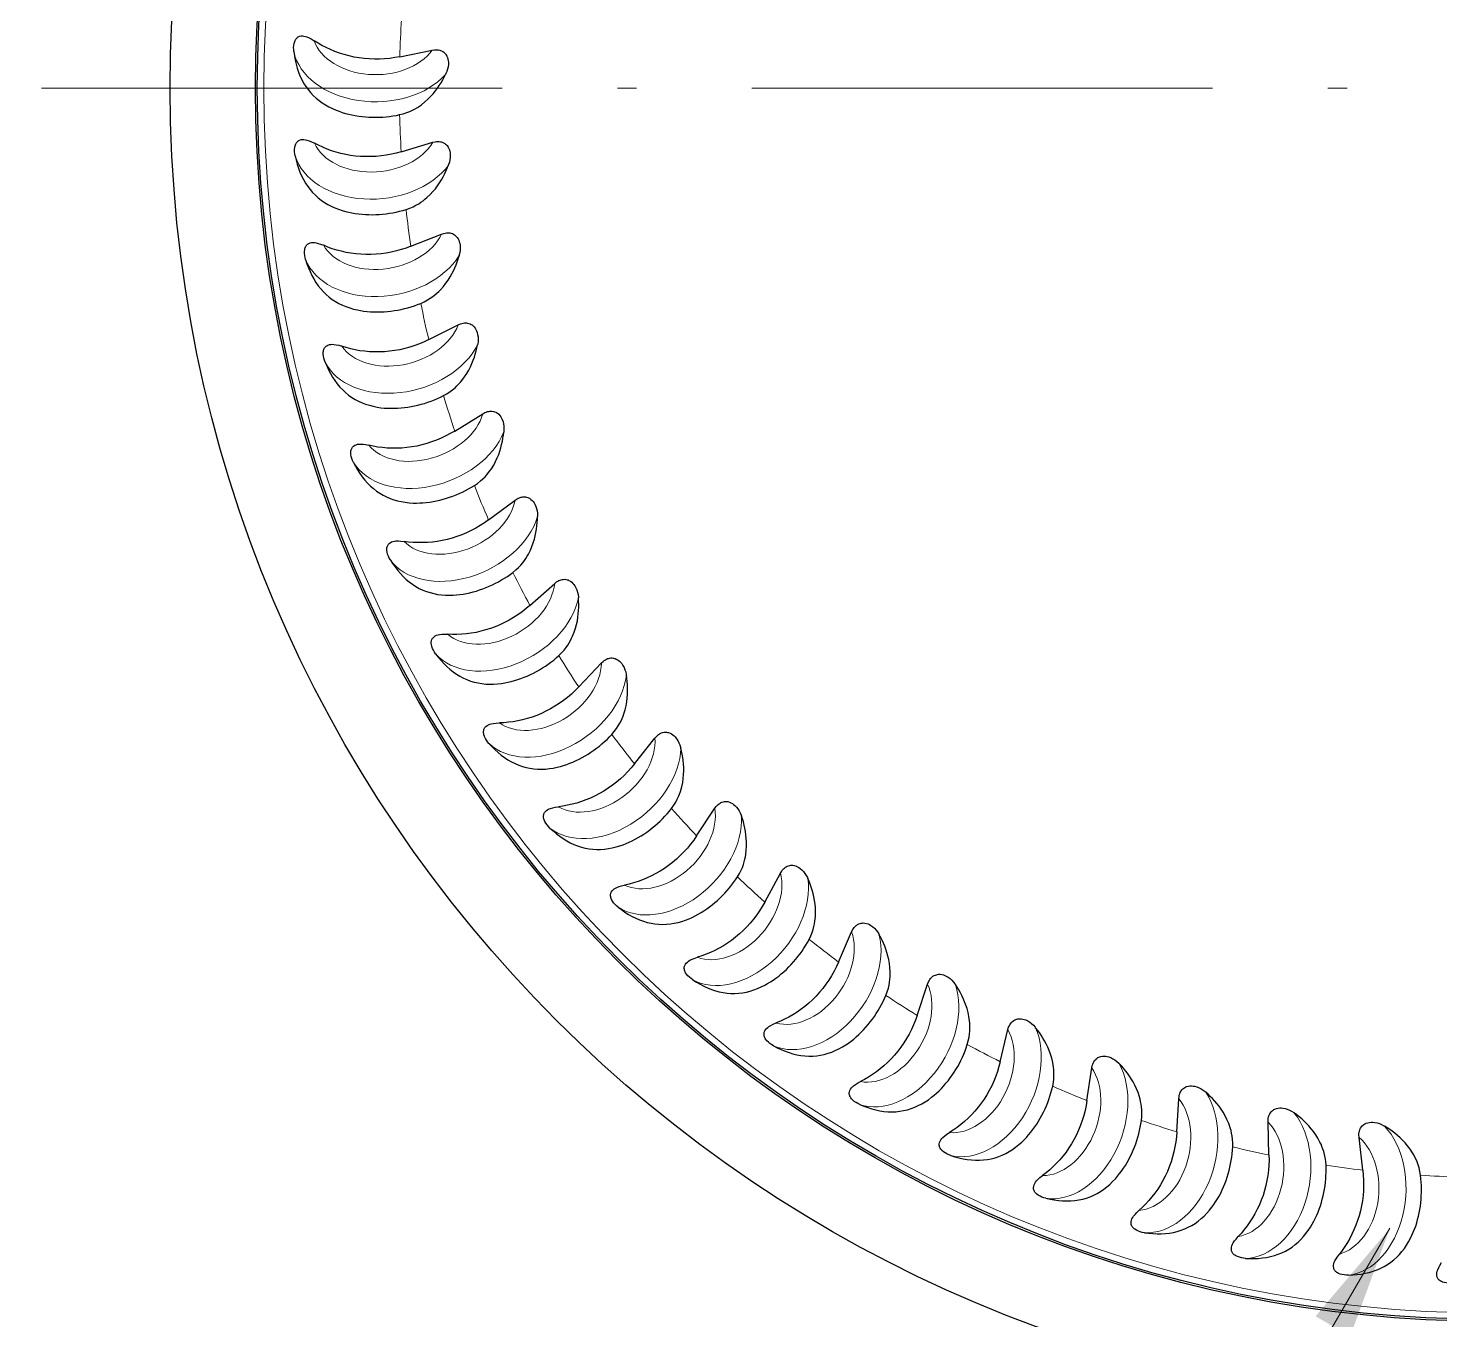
# Model space of a CAD drawing. Extents: x 0 to 297, y 0 to 420.
# Drawn here: x 62.6 to 99.36, y 36.94 to 70.6 of the extents above; entities that cross this region are included whole.
import ezdxf

# ---------------------------------------------------------------- set-up
doc = ezdxf.new("R2010")
doc.units = 0
doc.linetypes.add('DASHDOT', pattern=[18.5, 12, -3, 0.5, -3])

msp = doc.modelspace()

# ---------------------------------------------------------------- linework, layer by layer
at = {"lineweight": 30, "ltscale": 0.021487}
for p, q in [((72.279, 69.854), (73.121, 70.026)), ((72.315, 67.378), (73.139, 67.623)), ((72.567, 64.915), (73.367, 65.23)), ((73.033, 62.483), (73.802, 62.867)), ((73.709, 60.101), (74.442, 60.551)), ((74.59, 57.787), (75.281, 58.299)), ((75.669, 55.558), (76.313, 56.129)), ((76.939, 53.433), (77.53, 54.057)), ((78.389, 51.425), (78.923, 52.099)), ((80.008, 49.552), (80.482, 50.27)), ((81.784, 47.827), (82.194, 48.583)), ((83.704, 46.264), (84.046, 47.053)), ((85.753, 44.874), (86.025, 45.689)), ((87.916, 43.667), (88.115, 44.503)), ((90.175, 42.654), (90.301, 43.504)), ((92.514, 41.842), (92.565, 42.7)), ((94.915, 41.236), (94.891, 42.095)), ((97.359, 40.842), (97.261, 41.696))]:
    msp.add_line(p, q, dxfattribs=at)
at = {"linetype": 'DASHDOT', "lineweight": 13}
msp.add_line((62.947, 69.033), (138.351, 69.033), dxfattribs=at)
at = {"lineweight": 30}
for points in [[(69.52, 69.988), (69.516, 70.042), (69.515, 70.097), (69.519, 70.15), (69.528, 70.202), (69.543, 70.251), (69.552, 70.273), (69.563, 70.294), (69.575, 70.313), (69.588, 70.331), (69.603, 70.346), (69.619, 70.359), (69.635, 70.37), (69.653, 70.379), (69.67, 70.387), (69.707, 70.395), (69.746, 70.397), (69.784, 70.393), (69.823, 70.384), (69.861, 70.372), (69.919, 70.347), (69.975, 70.317), (70.048, 70.271)], [(72.279, 69.854), (72.149, 69.829), (72.017, 69.811), (71.884, 69.798), (71.751, 69.791), (71.616, 69.79), (71.482, 69.795), (71.349, 69.806), (71.217, 69.823), (71.087, 69.846), (70.958, 69.874), (70.833, 69.908), (70.71, 69.947), (70.59, 69.99), (70.474, 70.038), (70.362, 70.091), (70.253, 70.147), (70.149, 70.208), (70.048, 70.271)], [(69.52, 69.988), (69.535, 69.877), (69.554, 69.768), (69.578, 69.66), (69.607, 69.555), (69.641, 69.453), (69.68, 69.354), (69.725, 69.259), (69.774, 69.167), (69.829, 69.08), (69.889, 68.997), (69.954, 68.919), (70.023, 68.846), (70.097, 68.777), (70.175, 68.713), (70.257, 68.654), (70.342, 68.599), (70.431, 68.549), (70.523, 68.503), (70.618, 68.462)], [(73.121, 70.026), (73.182, 70.035), (73.218, 70.037), (73.253, 70.036), (73.286, 70.032), (73.318, 70.025), (73.342, 70.018), (73.365, 70.008), (73.4, 69.989), (73.427, 69.97), (73.449, 69.95), (73.467, 69.93), (73.482, 69.91), (73.505, 69.87), (73.522, 69.831), (73.534, 69.79), (73.541, 69.75), (73.544, 69.71), (73.544, 69.651), (73.536, 69.591), (73.523, 69.531), (73.504, 69.471), (73.48, 69.412), (73.471, 69.392)], [(72.275, 68.344), (72.371, 68.369), (72.465, 68.4), (72.541, 68.43), (72.614, 68.465), (72.676, 68.498), (72.736, 68.533), (72.789, 68.567), (72.84, 68.603), (72.93, 68.674), (73.01, 68.746), (73.081, 68.817), (73.146, 68.889), (73.205, 68.961), (73.259, 69.033), (73.308, 69.105), (73.354, 69.177), (73.396, 69.249), (73.435, 69.32), (73.471, 69.392)], [(70.618, 68.462), (70.698, 68.431), (70.78, 68.403), (70.863, 68.378), (70.948, 68.356), (71.033, 68.337), (71.12, 68.32), (71.208, 68.306), (71.296, 68.295), (71.385, 68.286), (71.475, 68.28), (71.565, 68.277), (71.655, 68.276), (71.745, 68.278), (71.835, 68.282), (71.924, 68.289), (72.013, 68.299), (72.101, 68.311), (72.189, 68.326), (72.275, 68.344)], [(69.555, 67.271), (69.546, 67.325), (69.541, 67.379), (69.54, 67.433), (69.545, 67.486), (69.555, 67.535), (69.562, 67.558), (69.571, 67.58), (69.582, 67.6), (69.594, 67.619), (69.607, 67.635), (69.621, 67.65), (69.637, 67.662), (69.653, 67.673), (69.67, 67.681), (69.707, 67.693), (69.744, 67.698), (69.783, 67.698), (69.822, 67.692), (69.862, 67.683), (69.921, 67.664), (69.98, 67.639), (70.057, 67.6)], [(73.139, 67.623), (73.199, 67.637), (73.235, 67.642), (73.27, 67.644), (73.303, 67.643), (73.336, 67.639), (73.36, 67.634), (73.384, 67.626), (73.42, 67.611), (73.449, 67.594), (73.473, 67.576), (73.492, 67.558), (73.509, 67.539), (73.536, 67.501), (73.556, 67.463), (73.571, 67.424), (73.581, 67.385), (73.588, 67.346), (73.593, 67.286), (73.591, 67.226), (73.583, 67.165), (73.57, 67.104), (73.551, 67.043), (73.543, 67.022)], [(69.555, 67.271), (69.58, 67.162), (69.609, 67.055), (69.642, 66.95), (69.68, 66.848), (69.722, 66.749), (69.77, 66.654), (69.823, 66.562), (69.88, 66.476), (69.942, 66.394), (70.009, 66.316), (70.08, 66.244), (70.156, 66.177), (70.235, 66.115), (70.319, 66.058), (70.405, 66.006), (70.495, 65.959), (70.588, 65.917), (70.684, 65.88), (70.782, 65.847)], [(72.315, 67.378), (72.188, 67.342), (72.059, 67.313), (71.927, 67.288), (71.794, 67.27), (71.661, 67.257), (71.527, 67.25), (71.393, 67.25), (71.26, 67.255), (71.128, 67.266), (70.998, 67.283), (70.87, 67.306), (70.744, 67.334), (70.621, 67.367), (70.501, 67.405), (70.385, 67.447), (70.272, 67.494), (70.162, 67.545), (70.057, 67.6)], [(72.443, 65.874), (72.537, 65.907), (72.628, 65.946), (72.7, 65.983), (72.771, 66.024), (72.829, 66.062), (72.886, 66.102), (72.935, 66.141), (72.983, 66.181), (73.067, 66.26), (73.14, 66.338), (73.205, 66.415), (73.263, 66.493), (73.315, 66.569), (73.363, 66.646), (73.406, 66.722), (73.445, 66.797), (73.481, 66.872), (73.513, 66.947), (73.543, 67.022)], [(70.782, 65.847), (70.865, 65.823), (70.949, 65.803), (71.034, 65.785), (71.12, 65.77), (71.207, 65.758), (71.295, 65.749), (71.383, 65.743), (71.472, 65.739), (71.562, 65.738), (71.652, 65.74), (71.741, 65.745), (71.831, 65.752), (71.921, 65.761), (72.01, 65.774), (72.098, 65.789), (72.186, 65.806), (72.273, 65.826), (72.359, 65.849), (72.443, 65.874)], [(73.367, 65.23), (73.426, 65.25), (73.46, 65.258), (73.495, 65.263), (73.528, 65.265), (73.561, 65.264), (73.586, 65.261), (73.611, 65.256), (73.648, 65.243), (73.678, 65.229), (73.703, 65.213), (73.724, 65.196), (73.742, 65.179), (73.772, 65.144), (73.796, 65.108), (73.814, 65.07), (73.828, 65.032), (73.839, 64.993), (73.848, 64.934), (73.851, 64.874), (73.849, 64.813), (73.841, 64.751), (73.827, 64.688), (73.821, 64.667)], [(69.827, 64.568), (69.813, 64.621), (69.803, 64.674), (69.798, 64.728), (69.798, 64.78), (69.804, 64.831), (69.809, 64.854), (69.816, 64.877), (69.825, 64.898), (69.835, 64.917), (69.847, 64.935), (69.86, 64.951), (69.874, 64.965), (69.89, 64.976), (69.906, 64.987), (69.941, 65.001), (69.978, 65.01), (70.017, 65.013), (70.057, 65.011), (70.097, 65.005), (70.157, 64.991), (70.218, 64.971), (70.298, 64.939)], [(72.567, 64.915), (72.444, 64.868), (72.317, 64.827), (72.189, 64.792), (72.058, 64.762), (71.926, 64.737), (71.793, 64.719), (71.66, 64.707), (71.527, 64.701), (71.394, 64.7), (71.263, 64.706), (71.134, 64.717), (71.006, 64.734), (70.881, 64.756), (70.758, 64.783), (70.638, 64.815), (70.522, 64.852), (70.408, 64.893), (70.298, 64.939)], [(69.827, 64.568), (69.861, 64.461), (69.899, 64.357), (69.941, 64.255), (69.988, 64.157), (70.039, 64.062), (70.095, 63.971), (70.155, 63.885), (70.22, 63.804), (70.289, 63.727), (70.362, 63.656), (70.44, 63.591), (70.521, 63.53), (70.605, 63.476), (70.693, 63.426), (70.784, 63.382), (70.878, 63.343), (70.974, 63.309), (71.073, 63.28), (71.174, 63.256)], [(72.826, 63.427), (72.916, 63.468), (73.004, 63.516), (73.072, 63.559), (73.139, 63.605), (73.194, 63.648), (73.247, 63.694), (73.293, 63.736), (73.337, 63.781), (73.413, 63.866), (73.48, 63.95), (73.538, 64.034), (73.589, 64.115), (73.634, 64.197), (73.675, 64.277), (73.711, 64.356), (73.743, 64.435), (73.772, 64.513), (73.798, 64.59), (73.821, 64.667)], [(71.174, 63.256), (71.258, 63.24), (71.343, 63.226), (71.429, 63.216), (71.516, 63.209), (71.604, 63.205), (71.693, 63.203), (71.781, 63.205), (71.871, 63.209), (71.96, 63.216), (72.049, 63.225), (72.138, 63.238), (72.227, 63.252), (72.315, 63.27), (72.403, 63.29), (72.489, 63.312), (72.575, 63.338), (72.66, 63.365), (72.744, 63.395), (72.826, 63.427)], [(73.802, 62.867), (73.859, 62.892), (73.893, 62.903), (73.927, 62.911), (73.96, 62.916), (73.993, 62.917), (74.018, 62.916), (74.043, 62.913), (74.081, 62.904), (74.112, 62.892), (74.138, 62.879), (74.161, 62.864), (74.181, 62.849), (74.214, 62.817), (74.24, 62.782), (74.261, 62.747), (74.279, 62.71), (74.293, 62.672), (74.307, 62.614), (74.316, 62.554), (74.319, 62.493), (74.316, 62.431), (74.308, 62.367), (74.304, 62.346)], [(70.334, 61.899), (70.315, 61.95), (70.301, 62.002), (70.291, 62.055), (70.286, 62.108), (70.287, 62.158), (70.291, 62.182), (70.296, 62.205), (70.302, 62.227), (70.311, 62.247), (70.321, 62.266), (70.333, 62.283), (70.346, 62.298), (70.36, 62.311), (70.376, 62.322), (70.409, 62.34), (70.446, 62.352), (70.484, 62.358), (70.524, 62.36), (70.564, 62.358), (70.626, 62.348), (70.688, 62.334), (70.77, 62.309)], [(73.033, 62.483), (72.914, 62.426), (72.792, 62.374), (72.667, 62.327), (72.539, 62.286), (72.41, 62.25), (72.279, 62.22), (72.147, 62.197), (72.015, 62.179), (71.883, 62.167), (71.752, 62.161), (71.622, 62.161), (71.493, 62.167), (71.367, 62.178), (71.242, 62.194), (71.12, 62.216), (71.001, 62.242), (70.884, 62.273), (70.77, 62.309)], [(73.421, 61.024), (73.507, 61.073), (73.59, 61.127), (73.654, 61.176), (73.717, 61.228), (73.768, 61.276), (73.817, 61.326), (73.859, 61.372), (73.899, 61.42), (73.967, 61.512), (74.026, 61.602), (74.076, 61.69), (74.12, 61.776), (74.158, 61.86), (74.192, 61.944), (74.221, 62.026), (74.246, 62.107), (74.269, 62.188), (74.288, 62.267), (74.304, 62.346)], [(70.334, 61.899), (70.377, 61.795), (70.424, 61.695), (70.475, 61.597), (70.53, 61.503), (70.589, 61.413), (70.652, 61.328), (70.72, 61.247), (70.792, 61.172), (70.867, 61.101), (70.946, 61.037), (71.029, 60.978), (71.115, 60.925), (71.204, 60.878), (71.296, 60.837), (71.39, 60.801), (71.487, 60.77), (71.586, 60.745), (71.687, 60.724), (71.789, 60.709)], [(71.789, 60.709), (71.875, 60.7), (71.961, 60.694), (72.048, 60.692), (72.135, 60.692), (72.223, 60.695), (72.311, 60.702), (72.399, 60.711), (72.488, 60.723), (72.576, 60.737), (72.664, 60.755), (72.752, 60.775), (72.839, 60.797), (72.925, 60.822), (73.011, 60.85), (73.095, 60.88), (73.179, 60.912), (73.261, 60.947), (73.341, 60.984), (73.421, 61.024)], [(74.442, 60.551), (74.496, 60.58), (74.529, 60.594), (74.563, 60.605), (74.595, 60.613), (74.627, 60.617), (74.652, 60.619), (74.677, 60.618), (74.716, 60.612), (74.748, 60.603), (74.776, 60.592), (74.799, 60.579), (74.82, 60.566), (74.856, 60.536), (74.885, 60.504), (74.91, 60.471), (74.93, 60.436), (74.947, 60.399), (74.967, 60.343), (74.981, 60.284), (74.989, 60.223), (74.992, 60.161), (74.989, 60.097), (74.987, 60.075)], [(73.709, 60.101), (73.595, 60.034), (73.478, 59.971), (73.357, 59.914), (73.234, 59.862), (73.108, 59.815), (72.981, 59.774), (72.851, 59.739), (72.722, 59.709), (72.591, 59.686), (72.461, 59.669), (72.331, 59.657), (72.203, 59.652), (72.076, 59.652), (71.95, 59.657), (71.827, 59.668), (71.705, 59.684), (71.586, 59.705), (71.47, 59.73)], [(74.222, 58.681), (74.304, 58.737), (74.382, 58.799), (74.442, 58.853), (74.499, 58.911), (74.546, 58.962), (74.591, 59.017), (74.628, 59.066), (74.664, 59.118), (74.724, 59.215), (74.775, 59.31), (74.818, 59.402), (74.854, 59.491), (74.884, 59.579), (74.91, 59.665), (74.932, 59.749), (74.951, 59.832), (74.966, 59.914), (74.978, 59.995), (74.987, 60.075)], [(71.071, 59.284), (71.048, 59.333), (71.029, 59.384), (71.014, 59.436), (71.005, 59.488), (71.002, 59.538), (71.003, 59.563), (71.006, 59.586), (71.011, 59.608), (71.018, 59.629), (71.026, 59.648), (71.036, 59.666), (71.048, 59.682), (71.061, 59.697), (71.076, 59.71), (71.108, 59.73), (71.143, 59.745), (71.18, 59.754), (71.22, 59.76), (71.26, 59.761), (71.323, 59.757), (71.385, 59.748), (71.47, 59.73)], [(71.071, 59.284), (71.123, 59.184), (71.178, 59.088), (71.237, 58.996), (71.301, 58.907), (71.367, 58.822), (71.438, 58.743), (71.512, 58.668), (71.59, 58.599), (71.672, 58.536), (71.756, 58.479), (71.844, 58.427), (71.934, 58.382), (72.027, 58.343), (72.122, 58.31), (72.219, 58.282), (72.318, 58.26), (72.419, 58.243), (72.521, 58.232), (72.625, 58.225)], [(72.625, 58.225), (72.71, 58.224), (72.797, 58.226), (72.883, 58.231), (72.97, 58.239), (73.058, 58.25), (73.145, 58.263), (73.232, 58.28), (73.319, 58.3), (73.406, 58.322), (73.492, 58.347), (73.577, 58.375), (73.662, 58.405), (73.746, 58.437), (73.829, 58.472), (73.911, 58.51), (73.991, 58.549), (74.07, 58.591), (74.147, 58.635), (74.222, 58.681)], [(75.281, 58.299), (75.332, 58.333), (75.364, 58.349), (75.396, 58.364), (75.428, 58.374), (75.46, 58.381), (75.484, 58.385), (75.509, 58.386), (75.549, 58.384), (75.582, 58.378), (75.61, 58.369), (75.634, 58.358), (75.657, 58.347), (75.695, 58.32), (75.727, 58.291), (75.754, 58.26), (75.777, 58.227), (75.798, 58.192), (75.822, 58.137), (75.841, 58.08), (75.854, 58.02), (75.862, 57.959), (75.866, 57.894), (75.865, 57.872)], [(74.59, 57.787), (74.483, 57.71), (74.371, 57.638), (74.256, 57.57), (74.138, 57.507), (74.016, 57.45), (73.893, 57.398), (73.767, 57.351), (73.64, 57.311), (73.513, 57.276), (73.384, 57.248), (73.256, 57.225), (73.129, 57.208), (73.002, 57.197), (72.876, 57.192), (72.752, 57.192), (72.63, 57.197), (72.51, 57.207), (72.392, 57.223)], [(75.225, 56.417), (75.302, 56.48), (75.374, 56.548), (75.429, 56.608), (75.481, 56.67), (75.523, 56.726), (75.563, 56.783), (75.596, 56.837), (75.627, 56.891), (75.679, 56.993), (75.721, 57.092), (75.755, 57.187), (75.784, 57.279), (75.806, 57.369), (75.825, 57.457), (75.839, 57.543), (75.85, 57.628), (75.858, 57.711), (75.863, 57.792), (75.865, 57.872)], [(72.033, 56.743), (72.006, 56.79), (71.983, 56.839), (71.963, 56.889), (71.95, 56.94), (71.942, 56.99), (71.941, 57.015), (71.942, 57.038), (71.945, 57.061), (71.95, 57.082), (71.957, 57.102), (71.965, 57.121), (71.976, 57.138), (71.988, 57.154), (72.001, 57.167), (72.031, 57.191), (72.065, 57.209), (72.101, 57.221), (72.14, 57.23), (72.18, 57.235), (72.243, 57.236), (72.306, 57.233), (72.392, 57.223)], [(72.033, 56.743), (72.093, 56.649), (72.157, 56.558), (72.224, 56.47), (72.295, 56.387), (72.369, 56.309), (72.446, 56.236), (72.527, 56.168), (72.61, 56.106), (72.697, 56.05), (72.786, 56.001), (72.878, 55.957), (72.971, 55.92), (73.067, 55.889), (73.165, 55.864), (73.264, 55.845), (73.365, 55.831), (73.467, 55.824), (73.57, 55.821), (73.673, 55.824)], [(73.673, 55.824), (73.759, 55.83), (73.845, 55.839), (73.931, 55.852), (74.017, 55.867), (74.102, 55.886), (74.188, 55.907), (74.274, 55.932), (74.359, 55.959), (74.443, 55.989), (74.527, 56.021), (74.609, 56.056), (74.691, 56.093), (74.772, 56.133), (74.851, 56.175), (74.93, 56.219), (75.006, 56.266), (75.081, 56.314), (75.154, 56.365), (75.225, 56.417)], [(76.313, 56.129), (76.361, 56.167), (76.391, 56.186), (76.422, 56.203), (76.453, 56.216), (76.484, 56.226), (76.508, 56.232), (76.533, 56.236), (76.573, 56.237), (76.606, 56.233), (76.634, 56.227), (76.66, 56.219), (76.683, 56.209), (76.723, 56.186), (76.758, 56.16), (76.788, 56.131), (76.814, 56.1), (76.837, 56.067), (76.866, 56.015), (76.89, 55.96), (76.908, 55.901), (76.922, 55.84), (76.931, 55.777), (76.932, 55.755)], [(75.669, 55.558), (75.569, 55.473), (75.464, 55.391), (75.356, 55.313), (75.243, 55.24), (75.127, 55.172), (75.009, 55.11), (74.888, 55.053), (74.765, 55.001), (74.641, 54.956), (74.515, 54.916), (74.39, 54.882), (74.264, 54.855), (74.139, 54.833), (74.014, 54.816), (73.891, 54.805), (73.768, 54.8), (73.648, 54.8), (73.529, 54.805)], [(76.421, 54.249), (76.492, 54.319), (76.558, 54.393), (76.608, 54.457), (76.654, 54.523), (76.691, 54.583), (76.726, 54.644), (76.754, 54.699), (76.781, 54.756), (76.823, 54.863), (76.856, 54.964), (76.882, 55.062), (76.903, 55.157), (76.918, 55.248), (76.928, 55.338), (76.935, 55.425), (76.939, 55.51), (76.939, 55.593), (76.937, 55.675), (76.932, 55.755)], [(73.213, 54.295), (73.182, 54.34), (73.154, 54.387), (73.131, 54.436), (73.113, 54.485), (73.101, 54.534), (73.098, 54.558), (73.097, 54.582), (73.098, 54.605), (73.101, 54.626), (73.106, 54.647), (73.113, 54.666), (73.122, 54.684), (73.132, 54.701), (73.144, 54.716), (73.172, 54.742), (73.204, 54.762), (73.239, 54.778), (73.277, 54.79), (73.317, 54.798), (73.379, 54.806), (73.442, 54.808), (73.529, 54.805)], [(73.213, 54.295), (73.281, 54.207), (73.353, 54.122), (73.427, 54.041), (73.505, 53.964), (73.585, 53.893), (73.669, 53.826), (73.755, 53.766), (73.844, 53.712), (73.935, 53.664), (74.028, 53.622), (74.123, 53.587), (74.22, 53.558), (74.318, 53.535), (74.417, 53.519), (74.518, 53.508), (74.619, 53.504), (74.722, 53.505), (74.824, 53.511), (74.927, 53.523)], [(74.927, 53.523), (75.012, 53.537), (75.096, 53.553), (75.181, 53.573), (75.265, 53.596), (75.349, 53.622), (75.433, 53.651), (75.516, 53.683), (75.598, 53.717), (75.68, 53.754), (75.76, 53.794), (75.84, 53.836), (75.918, 53.88), (75.995, 53.927), (76.07, 53.975), (76.144, 54.026), (76.216, 54.079), (76.287, 54.134), (76.355, 54.191), (76.421, 54.249)], [(77.53, 54.057), (77.575, 54.099), (77.603, 54.121), (77.633, 54.141), (77.662, 54.156), (77.692, 54.169), (77.716, 54.177), (77.74, 54.182), (77.779, 54.187), (77.813, 54.187), (77.842, 54.183), (77.868, 54.177), (77.892, 54.169), (77.934, 54.15), (77.97, 54.127), (78.003, 54.101), (78.032, 54.072), (78.058, 54.041), (78.091, 53.992), (78.12, 53.939), (78.143, 53.882), (78.162, 53.823), (78.176, 53.76), (78.18, 53.738)], [(77.802, 52.194), (77.866, 52.269), (77.925, 52.349), (77.97, 52.417), (78.01, 52.487), (78.042, 52.55), (78.071, 52.613), (78.094, 52.671), (78.116, 52.73), (78.149, 52.84), (78.173, 52.944), (78.191, 53.044), (78.202, 53.14), (78.209, 53.233), (78.212, 53.322), (78.211, 53.41), (78.207, 53.495), (78.201, 53.578), (78.192, 53.659), (78.18, 53.738)], [(76.939, 53.433), (76.846, 53.338), (76.749, 53.248), (76.648, 53.161), (76.542, 53.079), (76.432, 53.001), (76.32, 52.928), (76.204, 52.861), (76.086, 52.799), (75.966, 52.743), (75.845, 52.692), (75.723, 52.648), (75.6, 52.609), (75.477, 52.576), (75.355, 52.549), (75.232, 52.527), (75.111, 52.511), (74.991, 52.501), (74.872, 52.495)], [(74.602, 51.96), (74.567, 52.002), (74.536, 52.047), (74.508, 52.093), (74.485, 52.14), (74.47, 52.188), (74.464, 52.212), (74.461, 52.236), (74.46, 52.258), (74.461, 52.28), (74.465, 52.301), (74.47, 52.321), (74.477, 52.34), (74.486, 52.357), (74.496, 52.373), (74.522, 52.401), (74.552, 52.425), (74.586, 52.443), (74.623, 52.459), (74.662, 52.47), (74.723, 52.483), (74.786, 52.491), (74.872, 52.495)], [(78.923, 52.099), (78.964, 52.145), (78.99, 52.169), (79.018, 52.191), (79.046, 52.209), (79.075, 52.225), (79.098, 52.234), (79.122, 52.242), (79.16, 52.25), (79.194, 52.253), (79.223, 52.252), (79.25, 52.248), (79.274, 52.242), (79.318, 52.227), (79.356, 52.207), (79.39, 52.184), (79.422, 52.158), (79.45, 52.129), (79.488, 52.083), (79.521, 52.033), (79.549, 51.978), (79.573, 51.921), (79.593, 51.859), (79.598, 51.838)], [(74.602, 51.96), (74.678, 51.878), (74.756, 51.8), (74.837, 51.725), (74.921, 51.656), (75.008, 51.592), (75.097, 51.533), (75.188, 51.48), (75.281, 51.434), (75.376, 51.394), (75.472, 51.36), (75.57, 51.333), (75.669, 51.313), (75.769, 51.299), (75.869, 51.291), (75.97, 51.29), (76.072, 51.294), (76.174, 51.304), (76.275, 51.32), (76.377, 51.34)], [(76.377, 51.34), (76.46, 51.361), (76.543, 51.385), (76.625, 51.412), (76.707, 51.443), (76.789, 51.476), (76.869, 51.512), (76.949, 51.551), (77.028, 51.592), (77.106, 51.636), (77.183, 51.682), (77.258, 51.731), (77.333, 51.782), (77.405, 51.835), (77.476, 51.89), (77.545, 51.948), (77.613, 52.007), (77.678, 52.067), (77.741, 52.13), (77.802, 52.194)], [(79.356, 50.267), (79.414, 50.348), (79.466, 50.432), (79.504, 50.504), (79.538, 50.577), (79.565, 50.642), (79.588, 50.708), (79.606, 50.768), (79.622, 50.828), (79.646, 50.941), (79.661, 51.047), (79.67, 51.147), (79.673, 51.244), (79.672, 51.337), (79.667, 51.427), (79.658, 51.514), (79.647, 51.598), (79.633, 51.68), (79.617, 51.76), (79.598, 51.838)], [(78.389, 51.425), (78.305, 51.324), (78.216, 51.225), (78.122, 51.129), (78.024, 51.038), (77.922, 50.951), (77.816, 50.869), (77.707, 50.792), (77.595, 50.72), (77.48, 50.653), (77.364, 50.593), (77.246, 50.537), (77.127, 50.488), (77.007, 50.445), (76.887, 50.407), (76.768, 50.375), (76.648, 50.348), (76.529, 50.327), (76.411, 50.312)], [(80.482, 50.27), (80.519, 50.319), (80.542, 50.346), (80.568, 50.37), (80.594, 50.39), (80.622, 50.408), (80.644, 50.42), (80.667, 50.43), (80.705, 50.441), (80.738, 50.447), (80.767, 50.448), (80.794, 50.447), (80.819, 50.443), (80.863, 50.432), (80.903, 50.415), (80.94, 50.395), (80.973, 50.372), (81.004, 50.346), (81.046, 50.303), (81.083, 50.256), (81.116, 50.204), (81.145, 50.149), (81.17, 50.09), (81.177, 50.069)], [(76.189, 49.755), (76.151, 49.794), (76.115, 49.835), (76.084, 49.879), (76.057, 49.924), (76.037, 49.971), (76.03, 49.994), (76.025, 50.017), (76.022, 50.04), (76.021, 50.062), (76.022, 50.083), (76.026, 50.103), (76.031, 50.122), (76.039, 50.14), (76.048, 50.157), (76.071, 50.187), (76.099, 50.213), (76.131, 50.235), (76.166, 50.253), (76.204, 50.268), (76.264, 50.286), (76.326, 50.299), (76.411, 50.312)], [(78.011, 49.292), (78.092, 49.32), (78.173, 49.351), (78.252, 49.386), (78.332, 49.423), (78.41, 49.463), (78.487, 49.506), (78.563, 49.552), (78.638, 49.6), (78.712, 49.65), (78.784, 49.703), (78.855, 49.758), (78.925, 49.816), (78.993, 49.875), (79.058, 49.936), (79.122, 49.999), (79.184, 50.064), (79.244, 50.13), (79.301, 50.198), (79.356, 50.267)], [(81.073, 48.482), (81.123, 48.568), (81.168, 48.656), (81.2, 48.731), (81.227, 48.807), (81.248, 48.874), (81.265, 48.942), (81.278, 49.003), (81.289, 49.065), (81.302, 49.179), (81.308, 49.286), (81.308, 49.387), (81.303, 49.483), (81.294, 49.576), (81.281, 49.665), (81.265, 49.751), (81.247, 49.834), (81.226, 49.914), (81.202, 49.993), (81.177, 50.069)], [(76.189, 49.755), (76.272, 49.68), (76.357, 49.608), (76.444, 49.542), (76.534, 49.48), (76.626, 49.423), (76.719, 49.372), (76.815, 49.328), (76.911, 49.29), (77.009, 49.258), (77.108, 49.233), (77.208, 49.215), (77.308, 49.203), (77.409, 49.198), (77.51, 49.199), (77.611, 49.207), (77.711, 49.22), (77.812, 49.238), (77.912, 49.263), (78.011, 49.292)], [(80.008, 49.552), (79.933, 49.444), (79.853, 49.337), (79.768, 49.234), (79.679, 49.135), (79.584, 49.039), (79.486, 48.948), (79.384, 48.862), (79.278, 48.78), (79.17, 48.704), (79.06, 48.633), (78.947, 48.568), (78.833, 48.509), (78.717, 48.455), (78.601, 48.407), (78.485, 48.365), (78.368, 48.328), (78.251, 48.296), (78.135, 48.27)], [(82.194, 48.583), (82.226, 48.636), (82.248, 48.664), (82.271, 48.691), (82.295, 48.714), (82.321, 48.734), (82.342, 48.747), (82.364, 48.759), (82.401, 48.774), (82.433, 48.782), (82.463, 48.786), (82.489, 48.787), (82.514, 48.786), (82.56, 48.778), (82.601, 48.765), (82.639, 48.748), (82.675, 48.728), (82.708, 48.705), (82.753, 48.666), (82.794, 48.622), (82.831, 48.573), (82.865, 48.521), (82.895, 48.464), (82.904, 48.444)], [(77.962, 47.697), (77.921, 47.732), (77.882, 47.77), (77.847, 47.811), (77.816, 47.854), (77.792, 47.898), (77.783, 47.921), (77.776, 47.943), (77.771, 47.965), (77.768, 47.987), (77.768, 48.008), (77.769, 48.029), (77.773, 48.048), (77.779, 48.067), (77.787, 48.085), (77.807, 48.117), (77.833, 48.145), (77.863, 48.17), (77.896, 48.191), (77.932, 48.209), (77.99, 48.232), (78.051, 48.251), (78.135, 48.27)], [(79.818, 47.394), (79.896, 47.429), (79.974, 47.467), (80.05, 47.508), (80.126, 47.552), (80.2, 47.599), (80.273, 47.649), (80.345, 47.701), (80.416, 47.755), (80.485, 47.812), (80.552, 47.871), (80.618, 47.932), (80.682, 47.995), (80.745, 48.06), (80.805, 48.127), (80.863, 48.195), (80.919, 48.265), (80.973, 48.336), (81.024, 48.409), (81.073, 48.482)], [(82.939, 46.854), (82.981, 46.944), (83.018, 47.036), (83.043, 47.113), (83.064, 47.192), (83.078, 47.26), (83.09, 47.329), (83.098, 47.391), (83.103, 47.454), (83.106, 47.568), (83.103, 47.675), (83.094, 47.776), (83.081, 47.872), (83.063, 47.963), (83.043, 48.051), (83.019, 48.135), (82.994, 48.216), (82.966, 48.294), (82.936, 48.37), (82.904, 48.444)], [(81.784, 47.827), (81.719, 47.713), (81.649, 47.6), (81.573, 47.49), (81.493, 47.383), (81.407, 47.279), (81.317, 47.18), (81.223, 47.085), (81.125, 46.995), (81.024, 46.909), (80.92, 46.829), (80.813, 46.755), (80.705, 46.685), (80.594, 46.622), (80.483, 46.564), (80.37, 46.511), (80.257, 46.465), (80.144, 46.423), (80.03, 46.387)], [(77.962, 47.697), (78.051, 47.629), (78.142, 47.565), (78.235, 47.506), (78.33, 47.452), (78.426, 47.404), (78.524, 47.362), (78.623, 47.325), (78.722, 47.296), (78.823, 47.273), (78.924, 47.257), (79.025, 47.247), (79.125, 47.244), (79.226, 47.248), (79.327, 47.258), (79.426, 47.274), (79.526, 47.296), (79.624, 47.323), (79.721, 47.356), (79.818, 47.394)], [(84.046, 47.053), (84.074, 47.108), (84.093, 47.138), (84.114, 47.167), (84.136, 47.191), (84.16, 47.214), (84.18, 47.229), (84.201, 47.243), (84.236, 47.26), (84.268, 47.271), (84.296, 47.278), (84.323, 47.281), (84.348, 47.282), (84.394, 47.278), (84.436, 47.269), (84.476, 47.256), (84.513, 47.239), (84.547, 47.219), (84.596, 47.184), (84.641, 47.143), (84.682, 47.098), (84.72, 47.049), (84.755, 46.995), (84.766, 46.976)], [(81.783, 45.661), (81.858, 45.703), (81.932, 45.747), (82.004, 45.795), (82.076, 45.845), (82.146, 45.898), (82.214, 45.954), (82.282, 46.012), (82.347, 46.073), (82.411, 46.135), (82.473, 46.2), (82.534, 46.267), (82.592, 46.335), (82.648, 46.405), (82.703, 46.477), (82.755, 46.55), (82.804, 46.625), (82.852, 46.7), (82.896, 46.777), (82.939, 46.854)], [(84.939, 45.395), (84.974, 45.488), (85.002, 45.583), (85.02, 45.662), (85.034, 45.742), (85.043, 45.812), (85.048, 45.881), (85.051, 45.944), (85.05, 46.006), (85.044, 46.121), (85.031, 46.227), (85.013, 46.327), (84.992, 46.421), (84.967, 46.511), (84.938, 46.596), (84.908, 46.678), (84.875, 46.756), (84.841, 46.832), (84.804, 46.905), (84.766, 46.976)], [(79.908, 45.801), (79.864, 45.832), (79.822, 45.867), (79.783, 45.904), (79.749, 45.944), (79.721, 45.987), (79.71, 46.008), (79.701, 46.03), (79.694, 46.052), (79.69, 46.073), (79.687, 46.094), (79.687, 46.115), (79.689, 46.135), (79.693, 46.154), (79.699, 46.172), (79.717, 46.206), (79.74, 46.236), (79.768, 46.263), (79.799, 46.287), (79.834, 46.309), (79.889, 46.337), (79.948, 46.36), (80.03, 46.387)], [(83.704, 46.264), (83.65, 46.144), (83.589, 46.025), (83.524, 45.909), (83.452, 45.796), (83.376, 45.685), (83.295, 45.578), (83.21, 45.475), (83.12, 45.377), (83.027, 45.283), (82.93, 45.194), (82.83, 45.11), (82.728, 45.032), (82.624, 44.959), (82.518, 44.892), (82.41, 44.83), (82.302, 44.773), (82.193, 44.722), (82.083, 44.676)], [(79.908, 45.801), (80.003, 45.741), (80.099, 45.685), (80.196, 45.634), (80.296, 45.589), (80.396, 45.549), (80.497, 45.516), (80.598, 45.488), (80.7, 45.468), (80.802, 45.454), (80.904, 45.446), (81.006, 45.446), (81.106, 45.451), (81.206, 45.464), (81.305, 45.482), (81.404, 45.507), (81.5, 45.538), (81.596, 45.574), (81.69, 45.615), (81.783, 45.661)], [(86.025, 45.689), (86.048, 45.747), (86.064, 45.778), (86.083, 45.809), (86.103, 45.835), (86.125, 45.86), (86.143, 45.877), (86.163, 45.892), (86.196, 45.913), (86.227, 45.926), (86.255, 45.935), (86.281, 45.941), (86.306, 45.944), (86.352, 45.944), (86.395, 45.939), (86.435, 45.929), (86.474, 45.915), (86.51, 45.898), (86.561, 45.868), (86.61, 45.831), (86.655, 45.79), (86.697, 45.744), (86.736, 45.693), (86.749, 45.675)], [(87.059, 44.116), (87.085, 44.212), (87.105, 44.309), (87.117, 44.389), (87.124, 44.47), (87.126, 44.54), (87.126, 44.61), (87.122, 44.672), (87.117, 44.735), (87.1, 44.848), (87.078, 44.953), (87.052, 45.051), (87.022, 45.142), (86.989, 45.229), (86.954, 45.312), (86.916, 45.391), (86.877, 45.466), (86.836, 45.539), (86.793, 45.608), (86.749, 45.675)], [(83.892, 44.106), (83.963, 44.154), (84.033, 44.205), (84.101, 44.258), (84.167, 44.315), (84.233, 44.374), (84.296, 44.435), (84.358, 44.499), (84.418, 44.565), (84.476, 44.633), (84.532, 44.703), (84.587, 44.774), (84.639, 44.848), (84.689, 44.923), (84.737, 44.999), (84.782, 45.076), (84.825, 45.154), (84.866, 45.234), (84.904, 45.314), (84.939, 45.395)], [(85.753, 44.874), (85.709, 44.749), (85.66, 44.626), (85.604, 44.505), (85.543, 44.385), (85.477, 44.268), (85.405, 44.155), (85.329, 44.045), (85.248, 43.939), (85.164, 43.837), (85.075, 43.741), (84.983, 43.648), (84.888, 43.562), (84.791, 43.48), (84.691, 43.403), (84.589, 43.332), (84.486, 43.266), (84.382, 43.206), (84.276, 43.151)], [(82.012, 44.081), (81.965, 44.109), (81.92, 44.14), (81.878, 44.174), (81.841, 44.211), (81.81, 44.25), (81.797, 44.271), (81.786, 44.292), (81.777, 44.313), (81.77, 44.334), (81.766, 44.355), (81.764, 44.375), (81.765, 44.395), (81.767, 44.414), (81.772, 44.433), (81.786, 44.468), (81.806, 44.5), (81.832, 44.53), (81.861, 44.557), (81.893, 44.581), (81.946, 44.614), (82.003, 44.642), (82.083, 44.676)], [(88.115, 44.503), (88.133, 44.563), (88.146, 44.596), (88.162, 44.628), (88.18, 44.656), (88.2, 44.682), (88.216, 44.7), (88.235, 44.717), (88.266, 44.741), (88.295, 44.757), (88.323, 44.769), (88.348, 44.777), (88.373, 44.782), (88.419, 44.786), (88.462, 44.784), (88.503, 44.778), (88.542, 44.768), (88.58, 44.754), (88.634, 44.728), (88.685, 44.696), (88.734, 44.659), (88.78, 44.617), (88.824, 44.57), (88.838, 44.553)], [(89.282, 43.026), (89.3, 43.124), (89.312, 43.222), (89.316, 43.303), (89.316, 43.385), (89.312, 43.454), (89.306, 43.524), (89.297, 43.586), (89.286, 43.648), (89.26, 43.759), (89.229, 43.862), (89.194, 43.957), (89.156, 44.046), (89.116, 44.129), (89.073, 44.209), (89.029, 44.284), (88.983, 44.355), (88.936, 44.424), (88.887, 44.49), (88.838, 44.553)], [(86.128, 42.74), (86.195, 42.794), (86.26, 42.851), (86.323, 42.91), (86.384, 42.972), (86.444, 43.037), (86.502, 43.104), (86.558, 43.173), (86.612, 43.243), (86.664, 43.316), (86.714, 43.391), (86.762, 43.467), (86.808, 43.544), (86.851, 43.623), (86.892, 43.703), (86.931, 43.784), (86.967, 43.866), (87, 43.949), (87.031, 44.032), (87.059, 44.116)], [(82.012, 44.081), (82.111, 44.03), (82.212, 43.983), (82.314, 43.941), (82.416, 43.904), (82.519, 43.873), (82.623, 43.849), (82.727, 43.83), (82.83, 43.819), (82.933, 43.813), (83.035, 43.815), (83.136, 43.823), (83.236, 43.838), (83.335, 43.859), (83.432, 43.886), (83.527, 43.919), (83.621, 43.958), (83.713, 44.002), (83.804, 44.051), (83.892, 44.106)], [(90.301, 43.504), (90.314, 43.565), (90.324, 43.599), (90.337, 43.632), (90.352, 43.661), (90.369, 43.689), (90.384, 43.709), (90.401, 43.728), (90.431, 43.754), (90.458, 43.773), (90.484, 43.787), (90.509, 43.797), (90.533, 43.804), (90.578, 43.812), (90.622, 43.815), (90.663, 43.812), (90.703, 43.805), (90.742, 43.794), (90.798, 43.773), (90.852, 43.746), (90.903, 43.713), (90.953, 43.675), (91.001, 43.632), (91.016, 43.617)], [(87.916, 43.667), (87.883, 43.54), (87.844, 43.412), (87.799, 43.287), (87.749, 43.162), (87.693, 43.04), (87.632, 42.921), (87.565, 42.805), (87.494, 42.692), (87.418, 42.584), (87.339, 42.479), (87.255, 42.38), (87.168, 42.285), (87.078, 42.195), (86.985, 42.11), (86.89, 42.03), (86.793, 41.956), (86.694, 41.886), (86.594, 41.822)], [(91.592, 42.135), (91.602, 42.233), (91.605, 42.332), (91.602, 42.413), (91.595, 42.494), (91.585, 42.564), (91.572, 42.632), (91.558, 42.693), (91.542, 42.754), (91.506, 42.863), (91.466, 42.962), (91.423, 43.054), (91.378, 43.139), (91.33, 43.219), (91.281, 43.294), (91.23, 43.365), (91.178, 43.433), (91.125, 43.497), (91.071, 43.558), (91.016, 43.617)], [(84.258, 42.552), (84.208, 42.575), (84.161, 42.602), (84.116, 42.632), (84.076, 42.666), (84.041, 42.703), (84.026, 42.722), (84.014, 42.742), (84.003, 42.762), (83.995, 42.782), (83.989, 42.803), (83.985, 42.823), (83.984, 42.843), (83.985, 42.862), (83.988, 42.881), (83.999, 42.918), (84.016, 42.952), (84.039, 42.983), (84.066, 43.012), (84.096, 43.039), (84.146, 43.076), (84.2, 43.11), (84.276, 43.151)], [(88.475, 41.574), (88.537, 41.634), (88.596, 41.696), (88.654, 41.761), (88.71, 41.828), (88.764, 41.898), (88.816, 41.969), (88.866, 42.043), (88.913, 42.118), (88.959, 42.195), (89.002, 42.274), (89.043, 42.354), (89.082, 42.435), (89.118, 42.517), (89.152, 42.601), (89.183, 42.685), (89.212, 42.769), (89.238, 42.855), (89.262, 42.94), (89.282, 43.026)], [(92.565, 42.7), (92.573, 42.761), (92.58, 42.796), (92.59, 42.83), (92.602, 42.861), (92.617, 42.89), (92.631, 42.911), (92.646, 42.931), (92.673, 42.96), (92.698, 42.981), (92.723, 42.997), (92.747, 43.009), (92.77, 43.018), (92.815, 43.031), (92.858, 43.037), (92.899, 43.037), (92.94, 43.034), (92.979, 43.027), (93.037, 43.011), (93.093, 42.988), (93.147, 42.96), (93.2, 42.927), (93.251, 42.888), (93.268, 42.874)], [(84.258, 42.552), (84.361, 42.509), (84.465, 42.471), (84.57, 42.438), (84.676, 42.411), (84.781, 42.389), (84.887, 42.373), (84.991, 42.364), (85.095, 42.361), (85.198, 42.365), (85.3, 42.376), (85.4, 42.393), (85.498, 42.416), (85.594, 42.446), (85.689, 42.481), (85.781, 42.523), (85.871, 42.569), (85.959, 42.621), (86.045, 42.678), (86.128, 42.74)], [(90.175, 42.654), (90.153, 42.524), (90.125, 42.394), (90.092, 42.265), (90.053, 42.136), (90.008, 42.01), (89.957, 41.886), (89.901, 41.764), (89.84, 41.646), (89.774, 41.531), (89.704, 41.42), (89.629, 41.314), (89.551, 41.212), (89.469, 41.114), (89.384, 41.022), (89.296, 40.934), (89.206, 40.851), (89.114, 40.773), (89.019, 40.701)], [(93.971, 41.448), (93.972, 41.547), (93.966, 41.646), (93.956, 41.726), (93.942, 41.806), (93.926, 41.874), (93.908, 41.942), (93.888, 42.001), (93.867, 42.06), (93.821, 42.165), (93.773, 42.261), (93.722, 42.349), (93.67, 42.43), (93.615, 42.505), (93.56, 42.576), (93.503, 42.642), (93.446, 42.705), (93.387, 42.764), (93.328, 42.82), (93.268, 42.874)], [(94.891, 42.095), (94.893, 42.157), (94.897, 42.192), (94.904, 42.227), (94.914, 42.259), (94.926, 42.289), (94.938, 42.312), (94.951, 42.333), (94.975, 42.364), (94.999, 42.387), (95.023, 42.405), (95.045, 42.419), (95.068, 42.431), (95.111, 42.447), (95.153, 42.456), (95.195, 42.461), (95.235, 42.461), (95.275, 42.457), (95.334, 42.446), (95.392, 42.429), (95.448, 42.406), (95.504, 42.377), (95.558, 42.342), (95.576, 42.33)], [(96.401, 40.971), (96.393, 41.069), (96.378, 41.167), (96.362, 41.247), (96.34, 41.325), (96.319, 41.392), (96.294, 41.457), (96.27, 41.515), (96.243, 41.571), (96.189, 41.673), (96.133, 41.764), (96.074, 41.846), (96.015, 41.922), (95.954, 41.993), (95.893, 42.058), (95.83, 42.12), (95.768, 42.177), (95.704, 42.231), (95.64, 42.282), (95.576, 42.33)], [(90.915, 40.618), (90.971, 40.683), (91.025, 40.75), (91.077, 40.819), (91.127, 40.891), (91.174, 40.965), (91.22, 41.041), (91.263, 41.119), (91.304, 41.198), (91.342, 41.278), (91.379, 41.361), (91.413, 41.444), (91.444, 41.528), (91.473, 41.613), (91.499, 41.699), (91.523, 41.786), (91.545, 41.873), (91.563, 41.96), (91.579, 42.047), (91.592, 42.135)], [(97.261, 41.696), (97.257, 41.758), (97.259, 41.793), (97.263, 41.829), (97.269, 41.861), (97.279, 41.892), (97.288, 41.915), (97.3, 41.938), (97.321, 41.971), (97.343, 41.996), (97.365, 42.016), (97.386, 42.032), (97.407, 42.046), (97.449, 42.065), (97.49, 42.078), (97.531, 42.086), (97.572, 42.09), (97.612, 42.09), (97.671, 42.084), (97.73, 42.072), (97.789, 42.054), (97.846, 42.03), (97.904, 42), (97.923, 41.989)], [(98.862, 40.707), (98.846, 40.805), (98.823, 40.901), (98.8, 40.979), (98.772, 41.055), (98.744, 41.12), (98.714, 41.183), (98.685, 41.238), (98.653, 41.292), (98.591, 41.388), (98.526, 41.474), (98.461, 41.551), (98.395, 41.622), (98.329, 41.687), (98.262, 41.747), (98.194, 41.802), (98.127, 41.854), (98.059, 41.902), (97.991, 41.947), (97.923, 41.989)], [(86.628, 41.224), (86.577, 41.243), (86.527, 41.265), (86.48, 41.292), (86.437, 41.322), (86.399, 41.355), (86.383, 41.373), (86.368, 41.392), (86.356, 41.411), (86.346, 41.431), (86.338, 41.45), (86.333, 41.47), (86.33, 41.49), (86.329, 41.509), (86.33, 41.529), (86.338, 41.566), (86.353, 41.601), (86.373, 41.634), (86.397, 41.666), (86.424, 41.695), (86.471, 41.737), (86.522, 41.775), (86.594, 41.822)], [(86.628, 41.224), (86.735, 41.191), (86.842, 41.162), (86.949, 41.138), (87.057, 41.12), (87.164, 41.108), (87.27, 41.101), (87.375, 41.101), (87.479, 41.107), (87.581, 41.12), (87.682, 41.139), (87.78, 41.165), (87.876, 41.197), (87.969, 41.235), (88.06, 41.278), (88.148, 41.328), (88.234, 41.382), (88.317, 41.442), (88.397, 41.506), (88.475, 41.574)], [(92.514, 41.842), (92.503, 41.71), (92.487, 41.578), (92.465, 41.446), (92.437, 41.315), (92.403, 41.185), (92.364, 41.057), (92.319, 40.931), (92.268, 40.808), (92.212, 40.688), (92.152, 40.571), (92.087, 40.459), (92.018, 40.35), (91.945, 40.246), (91.868, 40.146), (91.788, 40.051), (91.706, 39.961), (91.62, 39.876), (91.533, 39.795)], [(93.428, 39.878), (93.478, 39.947), (93.526, 40.019), (93.572, 40.092), (93.615, 40.168), (93.657, 40.246), (93.695, 40.326), (93.731, 40.407), (93.765, 40.489), (93.797, 40.573), (93.826, 40.658), (93.852, 40.744), (93.876, 40.83), (93.898, 40.918), (93.917, 41.006), (93.933, 41.094), (93.946, 41.182), (93.957, 41.271), (93.966, 41.359), (93.971, 41.448)], [(94.915, 41.236), (94.916, 41.104), (94.911, 40.971), (94.901, 40.838), (94.884, 40.705), (94.862, 40.573), (94.834, 40.442), (94.799, 40.312), (94.76, 40.185), (94.715, 40.061), (94.665, 39.939), (94.61, 39.821), (94.55, 39.707), (94.487, 39.597), (94.419, 39.491), (94.348, 39.389), (94.273, 39.292), (94.196, 39.2), (94.116, 39.112)], [(95.997, 39.359), (96.041, 39.433), (96.082, 39.508), (96.121, 39.586), (96.158, 39.665), (96.192, 39.746), (96.224, 39.829), (96.253, 39.913), (96.279, 39.998), (96.303, 40.084), (96.325, 40.171), (96.344, 40.259), (96.36, 40.347), (96.374, 40.436), (96.385, 40.526), (96.393, 40.615), (96.399, 40.704), (96.402, 40.793), (96.403, 40.882), (96.401, 40.971)], [(97.359, 40.842), (97.372, 40.711), (97.379, 40.578), (97.38, 40.444), (97.375, 40.31), (97.364, 40.177), (97.348, 40.044), (97.325, 39.912), (97.297, 39.781), (97.263, 39.654), (97.223, 39.528), (97.179, 39.406), (97.129, 39.287), (97.076, 39.172), (97.018, 39.06), (96.956, 38.953), (96.89, 38.85), (96.821, 38.751), (96.748, 38.656)], [(89.105, 40.108), (89.052, 40.122), (89.001, 40.14), (88.952, 40.162), (88.906, 40.189), (88.866, 40.219), (88.848, 40.235), (88.832, 40.253), (88.818, 40.271), (88.806, 40.289), (88.797, 40.308), (88.79, 40.327), (88.785, 40.347), (88.782, 40.366), (88.782, 40.385), (88.787, 40.423), (88.798, 40.459), (88.815, 40.494), (88.836, 40.528), (88.861, 40.56), (88.904, 40.605), (88.951, 40.648), (89.019, 40.701)], [(89.105, 40.108), (89.214, 40.084), (89.324, 40.065), (89.433, 40.05), (89.541, 40.042), (89.649, 40.038), (89.755, 40.041), (89.86, 40.05), (89.963, 40.066), (90.064, 40.087), (90.162, 40.115), (90.258, 40.149), (90.35, 40.19), (90.44, 40.235), (90.527, 40.287), (90.61, 40.344), (90.691, 40.405), (90.769, 40.472), (90.843, 40.543), (90.915, 40.618)], [(98.601, 39.067), (98.638, 39.144), (98.673, 39.223), (98.705, 39.303), (98.735, 39.385), (98.762, 39.469), (98.786, 39.554), (98.807, 39.64), (98.826, 39.727), (98.843, 39.815), (98.857, 39.904), (98.868, 39.993), (98.876, 40.083), (98.882, 40.173), (98.886, 40.262), (98.886, 40.352), (98.884, 40.442), (98.88, 40.531), (98.873, 40.619), (98.862, 40.707)], [(91.67, 39.212), (91.616, 39.221), (91.564, 39.235), (91.513, 39.253), (91.465, 39.275), (91.422, 39.301), (91.403, 39.316), (91.385, 39.332), (91.37, 39.349), (91.357, 39.366), (91.345, 39.384), (91.337, 39.403), (91.33, 39.422), (91.326, 39.441), (91.324, 39.46), (91.325, 39.498), (91.333, 39.535), (91.347, 39.572), (91.365, 39.607), (91.388, 39.641), (91.426, 39.69), (91.47, 39.736), (91.533, 39.795)], [(91.67, 39.212), (91.781, 39.197), (91.891, 39.188), (92.001, 39.183), (92.11, 39.184), (92.218, 39.19), (92.324, 39.202), (92.427, 39.22), (92.528, 39.245), (92.627, 39.275), (92.722, 39.311), (92.814, 39.354), (92.903, 39.402), (92.989, 39.455), (93.071, 39.514), (93.149, 39.578), (93.224, 39.646), (93.296, 39.719), (93.364, 39.796), (93.428, 39.878)], [(94.303, 38.543), (94.415, 38.538), (94.526, 38.538), (94.636, 38.543), (94.744, 38.553), (94.851, 38.569), (94.955, 38.59), (95.057, 38.617), (95.156, 38.65), (95.251, 38.689), (95.343, 38.734), (95.431, 38.784), (95.515, 38.839), (95.596, 38.9), (95.672, 38.966), (95.745, 39.036), (95.814, 39.111), (95.878, 39.19), (95.939, 39.273), (95.997, 39.359)], [(94.303, 38.543), (94.249, 38.548), (94.195, 38.557), (94.143, 38.57), (94.093, 38.588), (94.048, 38.61), (94.028, 38.623), (94.009, 38.638), (93.992, 38.653), (93.977, 38.669), (93.965, 38.686), (93.955, 38.704), (93.947, 38.722), (93.941, 38.741), (93.937, 38.76), (93.935, 38.798), (93.94, 38.836), (93.95, 38.873), (93.965, 38.91), (93.985, 38.945), (94.019, 38.997), (94.058, 39.047), (94.116, 39.112)], [(96.985, 38.106), (97.096, 38.111), (97.207, 38.12), (97.316, 38.135), (97.423, 38.154), (97.528, 38.179), (97.63, 38.21), (97.729, 38.246), (97.825, 38.287), (97.916, 38.334), (98.004, 38.386), (98.087, 38.444), (98.166, 38.507), (98.241, 38.574), (98.312, 38.646), (98.378, 38.723), (98.44, 38.803), (98.498, 38.888), (98.551, 38.976), (98.601, 39.067)], [(96.985, 38.106), (96.93, 38.106), (96.876, 38.11), (96.823, 38.119), (96.772, 38.132), (96.725, 38.151), (96.703, 38.162), (96.683, 38.175), (96.665, 38.188), (96.649, 38.203), (96.635, 38.219), (96.623, 38.236), (96.614, 38.253), (96.606, 38.272), (96.601, 38.29), (96.596, 38.328), (96.597, 38.366), (96.604, 38.404), (96.616, 38.442), (96.632, 38.479), (96.662, 38.534), (96.697, 38.587), (96.748, 38.656)], [(99.694, 37.904), (99.64, 37.899), (99.585, 37.899), (99.532, 37.903), (99.48, 37.912), (99.431, 37.926), (99.409, 37.936), (99.388, 37.946), (99.369, 37.959), (99.351, 37.972), (99.336, 37.987), (99.323, 38.002), (99.312, 38.019), (99.303, 38.036), (99.296, 38.054), (99.287, 38.091), (99.285, 38.129), (99.289, 38.168), (99.298, 38.207), (99.31, 38.245), (99.335, 38.302), (99.365, 38.358), (99.411, 38.432)]]:
    msp.add_lwpolyline(points, dxfattribs=at)
at = {"lineweight": 13}
msp.add_lwpolyline([(98.063, 39.326), (85.448, 17.621), (29.541, 17.621)], dxfattribs=at)
at = {"lineweight": 30}
for radius in [34.35, 32.13, 32.08]:
    msp.add_circle((100.649, 69.033), radius, dxfattribs=at)
at = {"lineweight": 13}
msp.add_circle((100.649, 69.033), 31.912, dxfattribs=at)
for start, end in [(176.3907, 178.3431), (181.3907, 183.3431), (186.3907, 188.3431), (191.3907, 193.3431), (196.3907, 198.3431), (201.3907, 203.3431), (206.3907, 208.3431), (211.3907, 213.3431), (216.3907, 218.3431), (221.3907, 223.3431), (226.3907, 228.3431), (231.3907, 233.3431), (236.3907, 238.3431), (241.3907, 243.3431), (246.3907, 248.3431), (251.3907, 253.3431), (256.3907, 258.3431), (261.3907, 263.3431), (266.3907, 268.3431)]:
    msp.add_arc((100.649, 69.033), 28.382, start, end, dxfattribs=at)
for centre, major_axis, start_param, end_param in [((71.649, 70.553), (-1.65, 0), 0.243978, 2.672502), ((71.649, 70.2), (-2.15, 0), 0.139712, 2.581699), ((71.658, 67.668), (-2.142, -0.187), 0.139712, 2.581699), ((71.627, 68.02), (-1.644, -0.144), 0.243978, 2.672502), ((71.826, 65.494), (-1.625, -0.287), 0.243978, 2.672502), ((71.887, 65.146), (-2.117, -0.373), 0.139712, 2.581699), ((72.244, 62.996), (-1.594, -0.427), 0.243978, 2.672502), ((72.335, 62.654), (-2.077, -0.556), 0.139712, 2.581699), ((72.878, 60.543), (-1.55, -0.564), 0.243978, 2.672502), ((72.999, 60.211), (-2.02, -0.735), 0.139712, 2.581699), ((73.724, 58.155), (-1.495, -0.697), 0.243978, 2.672502), ((73.873, 57.834), (-1.949, -0.909), 0.139712, 2.581699), ((74.774, 55.849), (-1.429, -0.825), 0.243978, 2.672502), ((74.951, 55.543), (-1.862, -1.075), 0.139712, 2.581699), ((76.022, 53.644), (-1.352, -0.946), 0.243978, 2.672502), ((76.225, 53.355), (-1.761, -1.233), 0.139712, 2.581699), ((77.684, 51.286), (-1.647, -1.382), 0.139712, 2.581699), ((77.457, 51.557), (-1.264, -1.061), 0.243978, 2.672502), ((79.318, 49.352), (-1.52, -1.52), 0.139712, 2.581699), ((79.068, 49.602), (-1.167, -1.167), 0.243978, 2.672502), ((80.844, 47.795), (-1.061, -1.264), 0.243978, 2.672502), ((81.115, 47.568), (-1.382, -1.647), 0.139712, 2.581699), ((83.06, 45.947), (-1.233, -1.761), 0.139712, 2.581699), ((82.77, 46.149), (-0.946, -1.352), 0.243978, 2.672502), ((85.139, 44.501), (-1.075, -1.862), 0.139712, 2.581699), ((84.833, 44.678), (-0.825, -1.429), 0.243978, 2.672502), ((87.015, 43.392), (-0.697, -1.495), 0.243978, 2.672502), ((87.336, 43.243), (-0.909, -1.949), 0.139712, 2.581699), ((89.302, 42.302), (-0.564, -1.55), 0.243978, 2.672502), ((89.634, 42.181), (-0.735, -2.02), 0.139712, 2.581699), ((91.675, 41.414), (-0.427, -1.594), 0.243978, 2.672502), ((92.016, 41.323), (-0.556, -2.077), 0.139712, 2.581699), ((94.464, 40.676), (-0.373, -2.117), 0.139712, 2.581699), ((94.116, 40.737), (-0.287, -1.625), 0.243978, 2.672502), ((96.959, 40.245), (-0.187, -2.142), 0.139712, 2.581699), ((96.607, 40.276), (-0.144, -1.644), 0.243978, 2.672502)]:
    msp.add_ellipse(centre, major_axis=major_axis, ratio=0.707107, start_param=start_param, end_param=end_param, dxfattribs=at)
msp.add_solid([(97.029, 36.51), (98.063, 39.326), (96.128, 37.034)], dxfattribs=at)

doc.saveas('drawing.dxf')
